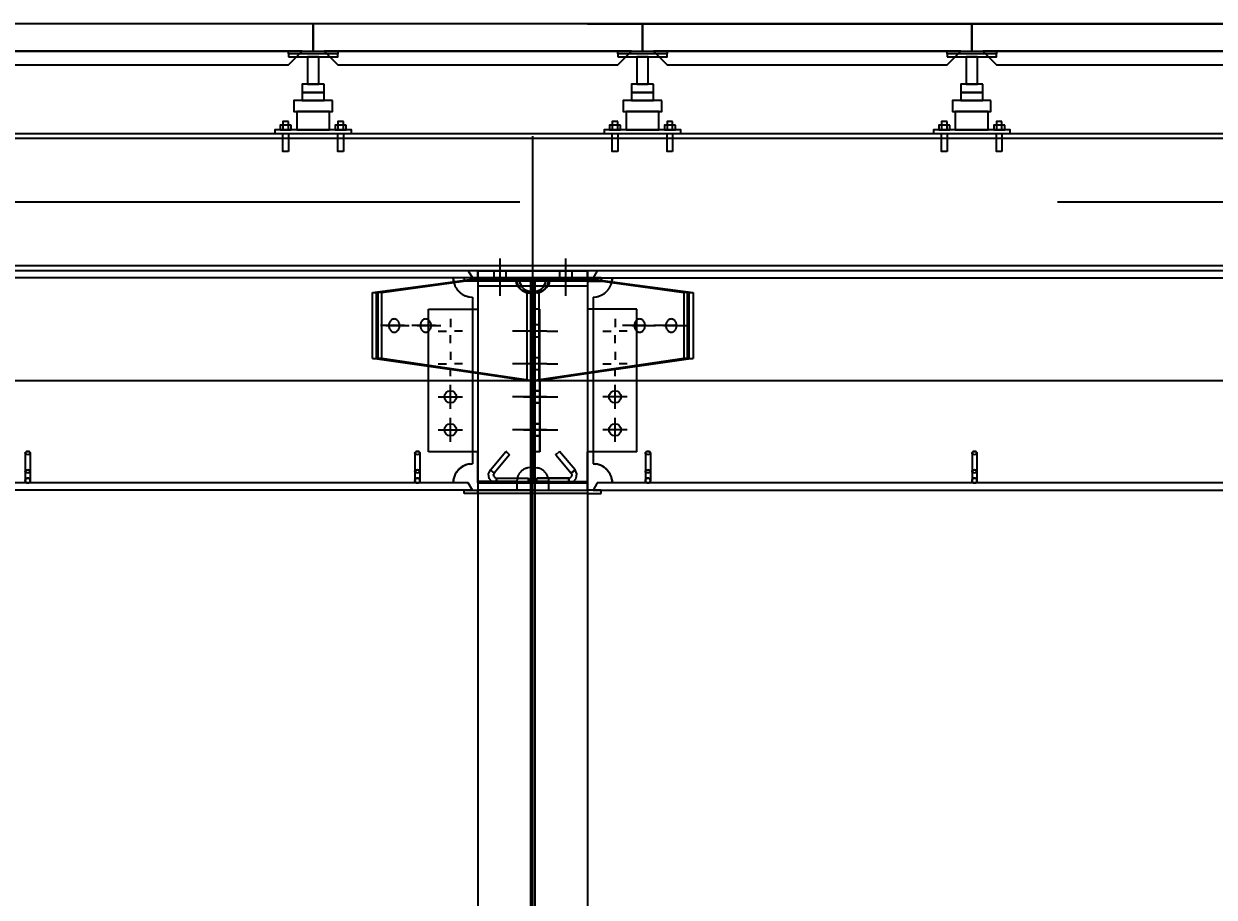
# Model space of a CAD drawing. Header units: millimetres. Extents: x -32710 to 654186, y -254124 to 420220.
# Drawn here: x 257873 to 260042, y 384358 to 385950 of the extents above; entities that cross this region are included whole.
import ezdxf

# ---------------------------------------------------------------- set-up
doc = ezdxf.new("R2010")
doc.units = ezdxf.units.MM
doc.header["$LTSCALE"] = 1000
for name, pattern in [('DXK_LINE_DOT2', [3.9198, 1.9599, -1.9599]), ('DXK_LINE_DOT3', [5.9187, 2.979, -0.9799, 0.9799, -0.9799]), ('TPH12-SEC-@E$0$CENTERK5', [6.916, 6.667, -0.083, 0.083, -0.083])]:
    doc.linetypes.add(name, pattern=pattern)
for name, color, linetype in [('DSMK', 10, 'Continuous'), ('MD-20250424-增加TRAY與FS主管位置調整', 7, 'Continuous'), ('Raised Floor', 1, 'Continuous'), ('TPH12-SEC-@E$0$H-SIN', 252, 'TPH12-SEC-@E$0$CENTERK5')]:
    doc.layers.add(name, color=color, linetype=linetype)
doc.styles.add('aa-txt', font='simplex.shx', dxfattribs={"width": 0.7, "bigfont": 'chineset.shx'})
doc.dimstyles.new('adim-1500', dxfattribs={"dimscale": 1000, "dimtxt": 0.375, "dimasz": 0.25, "dimexe": 0.1, "dimexo": 0.5, "dimgap": 0.15, "dimtad": 0, "dimdec": 4, "dimtxsty": 'aa-txt', "dimcen": 3.75, "dimclrd": 3, "dimclre": 3, "dimclrt": 256, "dimadec": 0, "dimazin": 0, "dimtfac": 1, "dimtdec": 4, "dimtmove": 0, "dimatfit": 3, "dimfxl": 0.1, "dimarcsym": 0})

# ---------------------------------------------------------------- blocks, each defined once
blk = doc.blocks.new('TPH12-SEC-@E')
at = {"layer": 'TPH12-SEC-@E$0$H-SIN'}
blk.add_line((274800, 385950), (45200, 385950), dxfattribs=at)
blk = doc.blocks.new('A$C62b8fcb1')
at = {"color": 8, "linetype": 'DXK_LINE_DOT3'}
for p, q in [((-13300, -450), (-13300, 2723)), ((-7405, 2409), (-16400, 2409)), ((-16007, 2084), (-13750, 2084)), ((-13750, 2084), (-13643, 2084)), ((-13643, 2084), (-10157, 2084))]:
    blk.add_line(p, q, dxfattribs=at)
at = {"color": 8, "linetype": 'DXK_LINE_DOT2'}
for p, q in [((-16095, 2534), (-7705, 2534)), ((-7705, 2525), (-16095, 2525)), ((-7820, 2293), (-15980, 2293)), ((-13400, 2284), (-13417.5, 2284)), ((-13400, 2271), (-13400, 2284)), ((-13400, 2284), (-13200, 2284)), ((-13200, 2284), (-13200, 2271)), ((-13182.5, 2284), (-13200, 2284)), ((-13389.1, 2271), (-13582.1, 2244)), ((-13575.1, 2244), (-13382.1, 2271)), ((-13444.6, 2266), (-13445, 2271)), ((-13425, 2266.3), (-13425, 2265)), ((-13400, 2265), (-13425, 2265)), ((-13400, 2271), (-13400, 2268)), ((-13200, 2271), (-13400, 2271)), ((-13400, 2268), (-13400, 2096.7)), ((-13200, 2268), (-13400, 2268)), ((-13200, 2265), (-13400, 2265)), ((-13320.3, 2256), (-13400, 2256)), ((-13331.4, 2271), (-13331, 2266.1)), ((-13330.9, 2266.1), (-13331.3, 2271)), ((-13331, 2266.1), (-13329.8, 2261.4)), ((-13329.8, 2261.4), (-13330.9, 2266.1)), ((-13329.8, 2261.4), (-13327.9, 2257.1)), ((-13327.9, 2257.1), (-13329.8, 2261.4)), ((-13329, 2268), (-13328.5, 2263.1)), ((-13327.9, 2257.1), (-13325.4, 2253.3)), ((-13325.4, 2253.3), (-13327.9, 2257.1)), ((-13324.3, 2271), (-13324, 2266.1)), ((-13324, 2266.1), (-13322.8, 2261.4)), ((-13322.8, 2261.4), (-13320.9, 2257.1)), ((-13320.9, 2257.1), (-13318.4, 2253.3)), ((-13304, 2271), (-13304, 2268)), ((-13304, 2268), (-13304, 0)), ((-13296, 2256), (-13304, 2256)), ((-13296, 2271), (-13296, 2268)), ((-13296, 2268), (-13296, 0)), ((-13281.6, 2253.3), (-13279.1, 2257.1)), ((-13200, 2256), (-13279.7, 2256)), ((-13279.1, 2257.1), (-13277.2, 2261.4)), ((-13277.2, 2261.4), (-13276, 2266.1)), ((-13276, 2266.1), (-13275.7, 2271)), ((-13274.6, 2253.3), (-13272.1, 2257.1)), ((-13272.1, 2257.1), (-13274.6, 2253.3)), ((-13272.1, 2257.1), (-13270.2, 2261.4)), ((-13270.2, 2261.4), (-13272.1, 2257.1)), ((-13271, 2268), (-13271.5, 2263.1)), ((-13270.2, 2261.4), (-13269, 2266.1)), ((-13269.1, 2266.1), (-13270.2, 2261.4)), ((-13268.7, 2271), (-13269.1, 2266.1)), ((-13269, 2266.1), (-13268.6, 2271)), ((-13217.9, 2271), (-13024.9, 2244)), ((-13017.9, 2244), (-13210.9, 2271)), ((-13200, 2271), (-13200, 2268)), ((-13200, 2268), (-13200, 2096.7)), ((-13200, 2265), (-13175, 2265)), ((-13175, 2265.4), (-13175, 2266.3)), ((-13175, 2266.3), (-13175, 2265)), ((-13175, 2265), (-13175, 2265.4)), ((-13155, 2271), (-13155.4, 2266)), ((-13575.1, 2244), (-13582.1, 2244)), ((-13582.1, 2244), (-13582.1, 2124)), ((-13575.1, 2124), (-13575.1, 2244)), ((-13415, 2236.4), (-13410, 2236)), ((-13410, 2236), (-13410, 2098.1)), ((-13325.4, 2253.3), (-13322.3, 2250.2)), ((-13322.3, 2250.2), (-13325.4, 2253.3)), ((-13322.3, 2250.2), (-13318.7, 2247.9)), ((-13318.8, 2247.9), (-13322.3, 2250.2)), ((-13314.9, 2246.5), (-13318.8, 2247.9)), ((-13318.7, 2247.9), (-13314.9, 2246.5)), ((-13318.4, 2253.3), (-13315.3, 2250.2)), ((-13315.3, 2250.2), (-13311.8, 2247.9)), ((-13314.9, 2246.5), (-13310.9, 2246)), ((-13311, 2246), (-13314.9, 2246.5)), ((-13311.8, 2247.9), (-13308, 2246.5)), ((-13304, 2246), (-13311, 2246)), ((-13311, 2246), (-13311, 2084)), ((-13310.9, 2246), (-13310.9, 2084)), ((-13308.9, 2243.5), (-13304, 2243)), ((-13308, 2246.5), (-13304, 2246)), ((-13296, 2243), (-13304, 2243)), ((-13304, 2236), (-13296, 2236)), ((-13296, 2246), (-13292, 2246.5)), ((-13296, 2246), (-13289.1, 2246)), ((-13291.1, 2243.5), (-13296, 2243)), ((-13292, 2246.5), (-13288.2, 2247.9)), ((-13289.1, 2246), (-13285.1, 2246.5)), ((-13289.1, 2246), (-13289.1, 2084)), ((-13289, 2246), (-13289.1, 2246)), ((-13285.1, 2246.5), (-13289, 2246)), ((-13289, 2246), (-13289, 2084)), ((-13288.2, 2247.9), (-13284.7, 2250.2)), ((-13285.1, 2246.5), (-13281.3, 2247.9)), ((-13281.2, 2247.9), (-13285.1, 2246.5)), ((-13284.7, 2250.2), (-13281.6, 2253.3)), ((-13281.3, 2247.9), (-13277.7, 2250.2)), ((-13277.7, 2250.2), (-13281.2, 2247.9)), ((-13277.7, 2250.2), (-13274.6, 2253.3)), ((-13274.6, 2253.3), (-13277.7, 2250.2)), ((-13190, 2236), (-13185, 2236.4)), ((-13190, 2236), (-13190, 2098.1)), ((-13017.9, 2244), (-13024.9, 2244)), ((-13024.9, 2244), (-13024.9, 2124)), ((-13017.9, 2124), (-13017.9, 2244)), ((-13490, 1954), (-13490, 2214)), ((-13490, 2214), (-13400, 2214)), ((-13287, 2214), (-13296, 2214)), ((-13287, 1954), (-13287, 2214)), ((-13110, 2214), (-13200, 2214)), ((-13110, 1954), (-13110, 2214)), ((-13533.9, 2184), (-13577.4, 2184)), ((-13476.9, 2184), (-13520.4, 2184)), ((-13274, 2174), (-13337, 2174)), ((-13296, 2185), (-13304, 2185)), ((-13287, 2185), (-13296, 2185)), ((-13274, 2174), (-13254, 2174)), ((-13093, 2184), (-13136.5, 2184)), ((-13036, 2184), (-13079.6, 2184)), ((-13296, 2163), (-13304, 2163)), ((-13287, 2163), (-13296, 2163)), ((-13575.1, 2124), (-13582.1, 2124)), ((-13582.1, 2124), (-13311, 2084)), ((-13304, 2084), (-13575.1, 2124)), ((-13274, 2114), (-13337, 2114)), ((-13296, 2125), (-13304, 2125)), ((-13287, 2125), (-13296, 2125)), ((-13024.9, 2124), (-13296, 2084)), ((-13289, 2084), (-13017.9, 2124)), ((-13274, 2114), (-13254, 2114)), ((-13017.9, 2124), (-13024.9, 2124)), ((-13296, 2103), (-13304, 2103)), ((-13287, 2103), (-13296, 2103)), ((-13296, 2065), (-13304, 2065)), ((-13287, 2065), (-13296, 2065)), ((-13274, 2054), (-13337, 2054)), ((-13296, 2043), (-13304, 2043)), ((-13287, 2043), (-13296, 2043)), ((-13296, 2005), (-13304, 2005)), ((-13287, 2005), (-13296, 2005)), ((-13274, 1994), (-13337, 1994)), ((-13296, 1983), (-13304, 1983)), ((-13287, 1983), (-13296, 1983)), ((-14224.2, 1952.6), (-14224.5, 1951.5)), ((-14223.2, 1953.5), (-14224.2, 1952.6)), ((-14221.7, 1954.2), (-14223.2, 1953.5)), ((-14220, 1954.4), (-14221.7, 1954.2)), ((-14218.3, 1954.2), (-14220, 1954.4)), ((-14216.8, 1953.5), (-14218.3, 1954.2)), ((-14215.8, 1952.6), (-14216.8, 1953.5)), ((-14215.5, 1951.5), (-14215.8, 1952.6)), ((-13514.2, 1952.6), (-13514.5, 1951.5)), ((-13513.2, 1953.5), (-13514.2, 1952.6)), ((-13511.7, 1954.2), (-13513.2, 1953.5)), ((-13510, 1954.4), (-13511.7, 1954.2)), ((-13508.3, 1954.2), (-13510, 1954.4)), ((-13506.8, 1953.5), (-13508.3, 1954.2)), ((-13505.8, 1952.6), (-13506.8, 1953.5)), ((-13505.5, 1951.5), (-13505.8, 1952.6)), ((-13410, 1954), (-13490, 1954)), ((-13400, 1900), (-13400, 1954)), ((-13377.2, 1920.8), (-13349, 1954.4)), ((-13348.8, 1954.2), (-13349, 1954.4)), ((-13342.1, 1948.6), (-13349, 1954.4)), ((-13348, 1953.5), (-13348.8, 1954.2)), ((-13287, 1954), (-13296, 1954)), ((-13251, 1954.4), (-13257.9, 1948.6)), ((-13252, 1953.5), (-13251.2, 1954.2)), ((-13222.8, 1920.8), (-13251, 1954.4)), ((-13200, 1900), (-13200, 1954)), ((-13110, 1954), (-13190, 1954)), ((-13094.2, 1952.6), (-13094.5, 1951.5)), ((-13093.2, 1953.5), (-13094.2, 1952.6)), ((-13091.7, 1954.2), (-13093.2, 1953.5)), ((-13090, 1954.4), (-13091.7, 1954.2)), ((-13088.3, 1954.2), (-13090, 1954.4)), ((-13086.8, 1953.5), (-13088.3, 1954.2)), ((-13085.8, 1952.6), (-13086.8, 1953.5)), ((-13085.5, 1951.5), (-13085.8, 1952.6)), ((-12499.2, 1952.6), (-12499.5, 1951.5)), ((-12498.2, 1953.5), (-12499.2, 1952.6)), ((-12496.7, 1954.2), (-12498.2, 1953.5)), ((-12495, 1954.4), (-12496.7, 1954.2)), ((-12493.3, 1954.2), (-12495, 1954.4)), ((-12491.8, 1953.5), (-12493.3, 1954.2)), ((-12490.8, 1952.6), (-12491.8, 1953.5)), ((-12490.5, 1951.5), (-12490.8, 1952.6)), ((-14224.5, 1951.5), (-14224.5, 1901.5)), ((-14224.2, 1950.4), (-14224.5, 1951.5)), ((-14223.2, 1949.5), (-14224.2, 1950.4)), ((-14221.7, 1948.8), (-14223.2, 1949.5)), ((-14220, 1948.6), (-14221.7, 1948.8)), ((-14218.3, 1948.8), (-14220, 1948.6)), ((-14216.8, 1949.5), (-14218.3, 1948.8)), ((-14215.8, 1950.4), (-14216.8, 1949.5)), ((-14215.5, 1951.5), (-14215.8, 1950.4)), ((-14215.5, 1951.5), (-14215.5, 1901.5)), ((-13514.2, 1950.4), (-13514.5, 1951.5)), ((-13514.5, 1951.5), (-13514.5, 1901.5)), ((-13513.2, 1949.5), (-13514.2, 1950.4)), ((-13511.7, 1948.8), (-13513.2, 1949.5)), ((-13510, 1948.6), (-13511.7, 1948.8)), ((-13508.3, 1948.8), (-13510, 1948.6)), ((-13506.8, 1949.5), (-13508.3, 1948.8)), ((-13505.8, 1950.4), (-13506.8, 1949.5)), ((-13505.5, 1951.5), (-13505.8, 1950.4)), ((-13505.5, 1951.5), (-13505.5, 1901.5)), ((-13415, 1931.6), (-13410, 1932)), ((-13342.1, 1948.6), (-13370.3, 1915)), ((-13296, 1932), (-13304, 1932)), ((-13257.9, 1948.6), (-13229.7, 1915)), ((-13256.8, 1949.5), (-13257.6, 1948.8)), ((-13190, 1932), (-13185, 1931.6)), ((-13094.2, 1950.4), (-13094.5, 1951.5)), ((-13094.5, 1951.5), (-13094.5, 1901.5)), ((-13093.2, 1949.5), (-13094.2, 1950.4)), ((-13091.7, 1948.8), (-13093.2, 1949.5)), ((-13090, 1948.6), (-13091.7, 1948.8)), ((-13088.3, 1948.8), (-13090, 1948.6)), ((-13086.8, 1949.5), (-13088.3, 1948.8)), ((-13085.8, 1950.4), (-13086.8, 1949.5)), ((-13085.5, 1951.5), (-13085.8, 1950.4)), ((-13085.5, 1951.5), (-13085.5, 1901.5)), ((-12499.5, 1951.5), (-12499.5, 1901.5)), ((-12499.2, 1950.4), (-12499.5, 1951.5)), ((-12498.2, 1949.5), (-12499.2, 1950.4)), ((-12496.7, 1948.8), (-12498.2, 1949.5)), ((-12495, 1948.6), (-12496.7, 1948.8)), ((-12493.3, 1948.8), (-12495, 1948.6)), ((-12491.8, 1949.5), (-12493.3, 1948.8)), ((-12490.8, 1950.4), (-12491.8, 1949.5)), ((-12490.5, 1951.5), (-12490.8, 1950.4)), ((-12490.5, 1951.5), (-12490.5, 1901.5)), ((-14224.2, 1919), (-14224.5, 1917.9)), ((-14224.2, 1916.8), (-14224.5, 1917.9)), ((-14223.2, 1920), (-14224.2, 1919)), ((-14223.2, 1915.9), (-14224.2, 1916.8)), ((-14221.7, 1920.6), (-14223.2, 1920)), ((-14221.7, 1915.3), (-14223.2, 1915.9)), ((-14220, 1920.8), (-14221.7, 1920.6)), ((-14220, 1915), (-14221.7, 1915.3)), ((-14218.3, 1920.6), (-14220, 1920.8)), ((-14218.3, 1915.3), (-14220, 1915)), ((-14216.8, 1920), (-14218.3, 1920.6)), ((-14216.8, 1915.9), (-14218.3, 1915.3)), ((-14215.8, 1919), (-14216.8, 1920)), ((-14215.8, 1916.8), (-14216.8, 1915.9)), ((-14215.5, 1917.9), (-14215.8, 1919)), ((-14215.5, 1917.9), (-14215.8, 1916.8)), ((-13514.2, 1919), (-13514.5, 1917.9)), ((-13514.2, 1916.8), (-13514.5, 1917.9)), ((-13513.2, 1920), (-13514.2, 1919)), ((-13513.2, 1915.9), (-13514.2, 1916.8)), ((-13511.7, 1920.6), (-13513.2, 1920)), ((-13511.7, 1915.3), (-13513.2, 1915.9)), ((-13510, 1920.8), (-13511.7, 1920.6)), ((-13510, 1915), (-13511.7, 1915.3)), ((-13508.3, 1920.6), (-13510, 1920.8)), ((-13508.3, 1915.3), (-13510, 1915)), ((-13506.8, 1920), (-13508.3, 1920.6)), ((-13506.8, 1915.9), (-13508.3, 1915.3)), ((-13505.8, 1919), (-13506.8, 1920)), ((-13505.8, 1916.8), (-13506.8, 1915.9)), ((-13505.5, 1917.9), (-13505.8, 1919)), ((-13505.5, 1917.9), (-13505.8, 1916.8)), ((-13380.5, 1913.4), (-13377.2, 1920.8)), ((-13379.2, 1905.4), (-13380.5, 1913.4)), ((-13377, 1920.6), (-13377.2, 1920.8)), ((-13370.3, 1915), (-13377.2, 1920.8)), ((-13376.2, 1920), (-13377, 1920.6)), ((-13370.3, 1915), (-13371.6, 1912.2)), ((-13371.1, 1909.2), (-13371.6, 1912.2)), ((-13369.1, 1906.9), (-13371.1, 1909.2)), ((-13304, 1925), (-13308.9, 1924.5)), ((-13296, 1925), (-13291.1, 1924.5)), ((-13230.9, 1906.9), (-13228.9, 1909.2)), ((-13222.8, 1920.8), (-13229.7, 1915)), ((-13229.7, 1915), (-13228.4, 1912.2)), ((-13228.7, 1915.9), (-13229.4, 1915.3)), ((-13228.9, 1909.2), (-13228.4, 1912.2)), ((-13223.8, 1920), (-13223, 1920.6)), ((-13219.5, 1913.4), (-13222.8, 1920.8)), ((-13220.8, 1905.4), (-13219.5, 1913.4)), ((-13094.2, 1919), (-13094.5, 1917.9)), ((-13094.2, 1916.8), (-13094.5, 1917.9)), ((-13093.2, 1920), (-13094.2, 1919)), ((-13093.2, 1915.9), (-13094.2, 1916.8)), ((-13091.7, 1920.6), (-13093.2, 1920)), ((-13091.7, 1915.3), (-13093.2, 1915.9)), ((-13090, 1920.8), (-13091.7, 1920.6)), ((-13090, 1915), (-13091.7, 1915.3)), ((-13088.3, 1920.6), (-13090, 1920.8)), ((-13088.3, 1915.3), (-13090, 1915)), ((-13086.8, 1920), (-13088.3, 1920.6)), ((-13086.8, 1915.9), (-13088.3, 1915.3)), ((-13085.8, 1919), (-13086.8, 1920)), ((-13085.8, 1916.8), (-13086.8, 1915.9)), ((-13085.5, 1917.9), (-13085.8, 1919)), ((-13085.5, 1917.9), (-13085.8, 1916.8)), ((-12499.2, 1919), (-12499.5, 1917.9)), ((-12499.2, 1916.8), (-12499.5, 1917.9)), ((-12498.2, 1920), (-12499.2, 1919)), ((-12498.2, 1915.9), (-12499.2, 1916.8)), ((-12496.7, 1920.6), (-12498.2, 1920)), ((-12496.7, 1915.3), (-12498.2, 1915.9)), ((-12495, 1920.8), (-12496.7, 1920.6)), ((-12495, 1915), (-12496.7, 1915.3)), ((-12493.3, 1920.6), (-12495, 1920.8)), ((-12493.3, 1915.3), (-12495, 1915)), ((-12491.8, 1920), (-12493.3, 1920.6)), ((-12491.8, 1915.9), (-12493.3, 1915.3)), ((-12490.8, 1919), (-12491.8, 1920)), ((-12490.8, 1916.8), (-12491.8, 1915.9)), ((-12490.5, 1917.9), (-12490.8, 1919)), ((-12490.5, 1917.9), (-12490.8, 1916.8)), ((-14224.5, 1901.5), (-14224.2, 1903.2)), ((-14224.5, 1901.5), (-14224.2, 1899.8)), ((-14224.2, 1903.2), (-14223.2, 1904.7)), ((-14224.2, 1899.8), (-14223.2, 1898.3)), ((-14223.2, 1904.7), (-14221.7, 1905.7)), ((-14223.2, 1898.3), (-14221.7, 1897.3)), ((-14221.7, 1905.7), (-14220, 1906)), ((-14221.7, 1897.3), (-14220, 1897)), ((-14220, 1906), (-14218.3, 1905.7)), ((-14220, 1897), (-14218.3, 1897.3)), ((-14218.3, 1905.7), (-14216.8, 1904.7)), ((-14218.3, 1897.3), (-14216.8, 1898.3)), ((-14216.8, 1904.7), (-14215.8, 1903.2)), ((-14216.8, 1898.3), (-14215.8, 1899.8)), ((-14215.8, 1903.2), (-14215.5, 1901.5)), ((-14215.8, 1899.8), (-14215.5, 1901.5)), ((-13514.5, 1901.5), (-13514.2, 1903.2)), ((-13514.5, 1901.5), (-13514.2, 1899.8)), ((-13514.2, 1903.2), (-13513.2, 1904.7)), ((-13514.2, 1899.8), (-13513.2, 1898.3)), ((-13513.2, 1904.7), (-13511.7, 1905.7)), ((-13513.2, 1898.3), (-13511.7, 1897.3)), ((-13511.7, 1905.7), (-13510, 1906)), ((-13511.7, 1897.3), (-13510, 1897)), ((-13510, 1906), (-13508.3, 1905.7)), ((-13510, 1897), (-13508.3, 1897.3)), ((-13508.3, 1905.7), (-13506.8, 1904.7)), ((-13508.3, 1897.3), (-13506.8, 1898.3)), ((-13506.8, 1904.7), (-13505.8, 1903.2)), ((-13506.8, 1898.3), (-13505.8, 1899.8)), ((-13505.8, 1903.2), (-13505.5, 1901.5)), ((-13505.8, 1899.8), (-13505.5, 1901.5)), ((-13445, 1897), (-13444.6, 1902)), ((-13329, 1900), (-13400, 1900)), ((-13400, 1897), (-13400, 1900)), ((-13400, 1897), (-13200, 1897)), ((-13400, 1897), (-13400, 1878)), ((-13373.9, 1899.3), (-13379.2, 1905.4)), ((-13373.9, 1899.3), (-13366.1, 1897)), ((-13369.1, 1906.9), (-13366.1, 1906)), ((-13366.1, 1897), (-13366.1, 1906)), ((-13366.1, 1906), (-13307.7, 1906)), ((-13366.1, 1897.3), (-13366.1, 1898.3)), ((-13366.1, 1897), (-13366.1, 1897.3)), ((-13328.5, 1904.9), (-13329, 1900)), ((-13329, 1900), (-13329, 1884)), ((-13329, 1900), (-13304, 1900)), ((-13307.7, 1897), (-13307.7, 1906)), ((-13307.7, 1897.3), (-13307.7, 1898.3)), ((-13307.7, 1897), (-13307.7, 1897.3)), ((-13271, 1900), (-13296, 1900)), ((-13233.9, 1906), (-13292.3, 1906)), ((-13292.3, 1897), (-13292.3, 1906)), ((-13292.3, 1898.3), (-13292.3, 1897.3)), ((-13292.3, 1897.3), (-13292.3, 1897)), ((-13271.5, 1904.9), (-13271, 1900)), ((-13271, 1900), (-13271, 1884)), ((-13271, 1900), (-13200, 1900)), ((-13233.9, 1906), (-13230.9, 1906.9)), ((-13233.9, 1897), (-13233.9, 1906)), ((-13226.1, 1899.3), (-13233.9, 1897)), ((-13233.9, 1898.3), (-13233.9, 1897.3)), ((-13233.9, 1897.3), (-13233.9, 1897)), ((-13226.1, 1899.3), (-13220.8, 1905.4)), ((-13200, 1897), (-13200, 1900)), ((-13200, 1897), (-13200, 1878)), ((-13155.4, 1902), (-13155, 1897)), ((-13094.5, 1901.5), (-13094.2, 1903.2)), ((-13094.5, 1901.5), (-13094.2, 1899.8)), ((-13094.2, 1903.2), (-13093.2, 1904.7)), ((-13094.2, 1899.8), (-13093.2, 1898.3)), ((-13093.2, 1904.7), (-13091.7, 1905.7)), ((-13093.2, 1898.3), (-13091.7, 1897.3)), ((-13091.7, 1905.7), (-13090, 1906)), ((-13091.7, 1897.3), (-13090, 1897)), ((-13090, 1906), (-13088.3, 1905.7)), ((-13090, 1897), (-13088.3, 1897.3)), ((-13088.3, 1905.7), (-13086.8, 1904.7)), ((-13088.3, 1897.3), (-13086.8, 1898.3)), ((-13086.8, 1904.7), (-13085.8, 1903.2)), ((-13086.8, 1898.3), (-13085.8, 1899.8)), ((-13085.8, 1903.2), (-13085.5, 1901.5)), ((-13085.8, 1899.8), (-13085.5, 1901.5)), ((-12499.5, 1901.5), (-12499.2, 1903.2)), ((-12499.5, 1901.5), (-12499.2, 1899.8)), ((-12499.2, 1903.2), (-12498.2, 1904.7)), ((-12499.2, 1899.8), (-12498.2, 1898.3)), ((-12498.2, 1904.7), (-12496.7, 1905.7)), ((-12498.2, 1898.3), (-12496.7, 1897.3)), ((-12496.7, 1905.7), (-12495, 1906)), ((-12496.7, 1897.3), (-12495, 1897)), ((-12495, 1906), (-12493.3, 1905.7)), ((-12495, 1897), (-12493.3, 1897.3)), ((-12493.3, 1905.7), (-12491.8, 1904.7)), ((-12493.3, 1897.3), (-12491.8, 1898.3)), ((-12491.8, 1904.7), (-12490.8, 1903.2)), ((-12491.8, 1898.3), (-12490.8, 1899.8)), ((-12490.8, 1903.2), (-12490.5, 1901.5)), ((-12490.8, 1899.8), (-12490.5, 1901.5)), ((-13296, 1884), (-13400, 1884)), ((-13200, 1878), (-13400, 1878)), ((-13296, 1884), (-13200, 1884))]:
    blk.add_line(p, q, dxfattribs=at)
at = {"color": 8, "linetype": 'Continuous'}
for p, q in [((-16095, 2534), (-7705, 2534)), ((-7705, 2525), (-16095, 2525)), ((-13360, 2306), (-13360, 2238)), ((-13360, 2306), (-13360, 2238)), ((-13360, 2306), (-13360, 2238)), ((-13240, 2306), (-13240, 2238)), ((-13240, 2306), (-13240, 2238)), ((-13240, 2306), (-13240, 2238)), ((-7820, 2293), (-15980, 2293)), ((-13400, 2284), (-15980, 2284)), ((-13417.5, 2284), (-15732.5, 2284)), ((-13417.5, 2284), (-13410, 2271)), ((-13200, 2284), (-13400, 2284)), ((-13400, 2284), (-13400, 2271)), ((-13371, 2284), (-13371, 2271)), ((-13371, 2284), (-13371, 2268)), ((-13371, 2284), (-13371, 2271)), ((-13349, 2284), (-13349, 2271)), ((-13349, 2284), (-13349, 2268)), ((-13349, 2284), (-13349, 2271)), ((-13251, 2284), (-13251, 2271)), ((-13251, 2284), (-13251, 2268)), ((-13251, 2284), (-13251, 2271)), ((-13229, 2284), (-13229, 2271)), ((-13229, 2284), (-13229, 2268)), ((-13229, 2284), (-13229, 2271)), ((-13200, 2271), (-13200, 2284)), ((-10600, 2284), (-13200, 2284)), ((-13182.5, 2284), (-13190, 2271)), ((-10617.5, 2284), (-13182.5, 2284)), ((-13410, 2271), (-15740, 2271)), ((-13592.1, 2244), (-13389.6, 2271)), ((-13585.2, 2244), (-13382.8, 2271)), ((-13445, 2271), (-13444.6, 2266)), ((-13425, 2271), (-13425, 2266.3)), ((-13400, 2271), (-13425, 2271)), ((-13400, 2271), (-13400, 2269.6)), ((-13400, 2271), (-13304, 2271)), ((-13324.1, 2266.1), (-13324.5, 2271)), ((-13323, 2261.4), (-13324.1, 2266.1)), ((-13304, 2265), (-13323.8, 2265)), ((-13321.1, 2257.1), (-13323, 2261.4)), ((-13318.5, 2253.3), (-13321.1, 2257.1)), ((-13304, 2256), (-13320.3, 2256)), ((-13304, 2271), (-13304, 1897)), ((-13296, 1897), (-13296, 2271)), ((-13296, 2271), (-13200, 2271)), ((-13276.2, 2265), (-13296, 2265)), ((-13279.7, 2256), (-13296, 2256)), ((-13278.9, 2257.1), (-13281.5, 2253.3)), ((-13277, 2261.4), (-13278.9, 2257.1)), ((-13275.9, 2266.1), (-13277, 2261.4)), ((-13275.5, 2271), (-13275.9, 2266.1)), ((-13014.8, 2244), (-13217.2, 2271)), ((-13210.4, 2271), (-13007.9, 2244)), ((-13200, 2271), (-13200, 2269.6)), ((-13175, 2271), (-13200, 2271)), ((-13190, 2271), (-10610, 2271)), ((-13175, 2271), (-13175, 2266.3)), ((-13155.4, 2266), (-13155, 2271)), ((-13592.1, 2124), (-13592.1, 2244)), ((-13592.1, 2244), (-13585.2, 2244)), ((-13585.2, 2244), (-13585.2, 2124)), ((-13315.4, 2250.2), (-13318.5, 2253.3)), ((-13311.9, 2247.9), (-13315.4, 2250.2)), ((-13308, 2246.5), (-13311.9, 2247.9)), ((-13304, 2246), (-13308, 2246.5)), ((-13292, 2246.5), (-13296, 2246)), ((-13288.1, 2247.9), (-13292, 2246.5)), ((-13284.6, 2250.2), (-13288.1, 2247.9)), ((-13281.5, 2253.3), (-13284.6, 2250.2)), ((-13014.8, 2124), (-13014.8, 2244)), ((-13014.8, 2244), (-13007.9, 2244)), ((-13007.9, 2244), (-13007.9, 2124)), ((-13560.6, 2190.7), (-13561.1, 2189.7)), ((-13560, 2191.6), (-13560.6, 2190.7)), ((-13559.4, 2192.5), (-13560, 2191.6)), ((-13558.7, 2193.3), (-13559.4, 2192.5)), ((-13557.9, 2194), (-13558.7, 2193.3)), ((-13557.1, 2194.6), (-13557.9, 2194)), ((-13556.2, 2195.1), (-13557.1, 2194.6)), ((-13555.3, 2195.5), (-13556.2, 2195.1)), ((-13554.3, 2195.8), (-13555.3, 2195.5)), ((-13553.4, 2195.9), (-13554.3, 2195.8)), ((-13552.4, 2196), (-13553.4, 2195.9)), ((-13551.5, 2195.9), (-13552.4, 2196)), ((-13550.5, 2195.8), (-13551.5, 2195.9)), ((-13549.6, 2195.5), (-13550.5, 2195.8)), ((-13548.6, 2195.1), (-13549.6, 2195.5)), ((-13547.8, 2194.6), (-13548.6, 2195.1)), ((-13546.9, 2194), (-13547.8, 2194.6)), ((-13546.2, 2193.3), (-13546.9, 2194)), ((-13545.5, 2192.5), (-13546.2, 2193.3)), ((-13544.8, 2191.6), (-13545.5, 2192.5)), ((-13544.2, 2190.7), (-13544.8, 2191.6)), ((-13543.7, 2189.7), (-13544.2, 2190.7)), ((-13503.2, 2190.7), (-13503.7, 2189.7)), ((-13502.6, 2191.6), (-13503.2, 2190.7)), ((-13501.9, 2192.5), (-13502.6, 2191.6)), ((-13501.2, 2193.3), (-13501.9, 2192.5)), ((-13500.4, 2194), (-13501.2, 2193.3)), ((-13499.6, 2194.6), (-13500.4, 2194)), ((-13498.7, 2195.1), (-13499.6, 2194.6)), ((-13497.8, 2195.5), (-13498.7, 2195.1)), ((-13496.9, 2195.8), (-13497.8, 2195.5)), ((-13495.9, 2195.9), (-13496.9, 2195.8)), ((-13495, 2196), (-13495.9, 2195.9)), ((-13494, 2195.9), (-13495, 2196)), ((-13493.1, 2195.8), (-13494, 2195.9)), ((-13492.1, 2195.5), (-13493.1, 2195.8)), ((-13491.2, 2195.1), (-13492.1, 2195.5)), ((-13490.3, 2194.6), (-13491.2, 2195.1)), ((-13489.5, 2194), (-13490.3, 2194.6)), ((-13488.7, 2193.3), (-13489.5, 2194)), ((-13488, 2192.5), (-13488.7, 2193.3)), ((-13487.4, 2191.6), (-13488, 2192.5)), ((-13486.8, 2190.7), (-13487.4, 2191.6)), ((-13486.3, 2189.7), (-13486.8, 2190.7)), ((-13450, 2196), (-13450, 2181.3)), ((-13150, 2196), (-13150, 2181.3)), ((-13113.2, 2190.7), (-13113.7, 2189.7)), ((-13112.6, 2191.6), (-13113.2, 2190.7)), ((-13112, 2192.5), (-13112.6, 2191.6)), ((-13111.3, 2193.3), (-13112, 2192.5)), ((-13110.5, 2194), (-13111.3, 2193.3)), ((-13109.7, 2194.6), (-13110.5, 2194)), ((-13108.8, 2195.1), (-13109.7, 2194.6)), ((-13107.9, 2195.5), (-13108.8, 2195.1)), ((-13106.9, 2195.8), (-13107.9, 2195.5)), ((-13106, 2195.9), (-13106.9, 2195.8)), ((-13105, 2196), (-13106, 2195.9)), ((-13104.1, 2195.9), (-13105, 2196)), ((-13103.1, 2195.8), (-13104.1, 2195.9)), ((-13102.2, 2195.5), (-13103.1, 2195.8)), ((-13101.3, 2195.1), (-13102.2, 2195.5)), ((-13100.4, 2194.6), (-13101.3, 2195.1)), ((-13099.6, 2194), (-13100.4, 2194.6)), ((-13098.8, 2193.3), (-13099.6, 2194)), ((-13098.1, 2192.5), (-13098.8, 2193.3)), ((-13097.4, 2191.6), (-13098.1, 2192.5)), ((-13096.8, 2190.7), (-13097.4, 2191.6)), ((-13096.3, 2189.7), (-13096.8, 2190.7)), ((-13055.8, 2190.7), (-13056.3, 2189.7)), ((-13055.2, 2191.6), (-13055.8, 2190.7)), ((-13054.5, 2192.5), (-13055.2, 2191.6)), ((-13053.8, 2193.3), (-13054.5, 2192.5)), ((-13053.1, 2194), (-13053.8, 2193.3)), ((-13052.2, 2194.6), (-13053.1, 2194)), ((-13051.4, 2195.1), (-13052.2, 2194.6)), ((-13050.4, 2195.5), (-13051.4, 2195.1)), ((-13049.5, 2195.8), (-13050.4, 2195.5)), ((-13048.5, 2195.9), (-13049.5, 2195.8)), ((-13047.6, 2196), (-13048.5, 2195.9)), ((-13046.6, 2195.9), (-13047.6, 2196)), ((-13045.7, 2195.8), (-13046.6, 2195.9)), ((-13044.7, 2195.5), (-13045.7, 2195.8)), ((-13043.8, 2195.1), (-13044.7, 2195.5)), ((-13042.9, 2194.6), (-13043.8, 2195.1)), ((-13042.1, 2194), (-13042.9, 2194.6)), ((-13041.3, 2193.3), (-13042.1, 2194)), ((-13040.6, 2192.5), (-13041.3, 2193.3)), ((-13040, 2191.6), (-13040.6, 2192.5)), ((-13039.4, 2190.7), (-13040, 2191.6)), ((-13038.9, 2189.7), (-13039.4, 2190.7)), ((-13567.8, 2184), (-13525, 2184)), ((-13562.2, 2185.2), (-13562.3, 2184)), ((-13562.3, 2184), (-13562.2, 2182.8)), ((-13562.1, 2186.3), (-13562.2, 2185.2)), ((-13562.2, 2182.8), (-13562.1, 2181.7)), ((-13561.8, 2187.5), (-13562.1, 2186.3)), ((-13562.1, 2181.7), (-13561.8, 2180.5)), ((-13561.5, 2188.6), (-13561.8, 2187.5)), ((-13561.8, 2180.5), (-13561.5, 2179.4)), ((-13561.1, 2189.7), (-13561.5, 2188.6)), ((-13561.5, 2179.4), (-13561.1, 2178.3)), ((-13561.1, 2178.3), (-13560.6, 2177.3)), ((-13560.6, 2177.3), (-13560, 2176.4)), ((-13560, 2176.4), (-13559.4, 2175.5)), ((-13559.4, 2175.5), (-13558.7, 2174.7)), ((-13558.7, 2174.7), (-13557.9, 2174)), ((-13557.9, 2174), (-13557.1, 2173.4)), ((-13557.1, 2173.4), (-13556.2, 2172.9)), ((-13556.2, 2172.9), (-13555.3, 2172.5)), ((-13555.3, 2172.5), (-13554.3, 2172.2)), ((-13554.3, 2172.2), (-13553.4, 2172.1)), ((-13553.4, 2172.1), (-13552.4, 2172)), ((-13552.4, 2172), (-13551.5, 2172.1)), ((-13551.5, 2172.1), (-13550.5, 2172.2)), ((-13550.5, 2172.2), (-13549.6, 2172.5)), ((-13549.6, 2172.5), (-13548.6, 2172.9)), ((-13548.6, 2172.9), (-13547.8, 2173.4)), ((-13547.8, 2173.4), (-13546.9, 2174)), ((-13546.9, 2174), (-13546.2, 2174.7)), ((-13546.2, 2174.7), (-13545.5, 2175.5)), ((-13545.5, 2175.5), (-13544.8, 2176.4)), ((-13544.8, 2176.4), (-13544.2, 2177.3)), ((-13544.2, 2177.3), (-13543.7, 2178.3)), ((-13543.3, 2188.6), (-13543.7, 2189.7)), ((-13543.7, 2178.3), (-13543.3, 2179.4)), ((-13543, 2187.5), (-13543.3, 2188.6)), ((-13543.3, 2179.4), (-13543, 2180.5)), ((-13542.8, 2186.3), (-13543, 2187.5)), ((-13543, 2180.5), (-13542.8, 2181.7)), ((-13542.6, 2185.2), (-13542.8, 2186.3)), ((-13542.8, 2181.7), (-13542.6, 2182.8)), ((-13542.6, 2184), (-13542.6, 2185.2)), ((-13542.6, 2182.8), (-13542.6, 2184)), ((-13510.3, 2184), (-13467.5, 2184)), ((-13504.6, 2186.3), (-13504.8, 2185.2)), ((-13504.8, 2185.2), (-13504.8, 2184)), ((-13504.8, 2184), (-13504.8, 2182.8)), ((-13504.8, 2182.8), (-13504.6, 2181.7)), ((-13504.4, 2187.5), (-13504.6, 2186.3)), ((-13504.6, 2181.7), (-13504.4, 2180.5)), ((-13504.1, 2188.6), (-13504.4, 2187.5)), ((-13504.4, 2180.5), (-13504.1, 2179.4)), ((-13503.7, 2189.7), (-13504.1, 2188.6)), ((-13504.1, 2179.4), (-13503.7, 2178.3)), ((-13503.7, 2178.3), (-13503.2, 2177.3)), ((-13503.2, 2177.3), (-13502.6, 2176.4)), ((-13502.6, 2176.4), (-13501.9, 2175.5)), ((-13501.9, 2175.5), (-13501.2, 2174.7)), ((-13501.2, 2174.7), (-13500.4, 2174)), ((-13500.4, 2174), (-13499.6, 2173.4)), ((-13499.6, 2173.4), (-13498.7, 2172.9)), ((-13498.7, 2172.9), (-13497.8, 2172.5)), ((-13497.8, 2172.5), (-13496.9, 2172.2)), ((-13496.9, 2172.2), (-13495.9, 2172.1)), ((-13495.9, 2172.1), (-13495, 2172)), ((-13495, 2172), (-13494, 2172.1)), ((-13494, 2172.1), (-13493.1, 2172.2)), ((-13493.1, 2172.2), (-13492.1, 2172.5)), ((-13492.1, 2172.5), (-13491.2, 2172.9)), ((-13491.2, 2172.9), (-13490.3, 2173.4)), ((-13490.3, 2173.4), (-13489.5, 2174)), ((-13489.5, 2174), (-13488.7, 2174.7)), ((-13488.7, 2174.7), (-13488, 2175.5)), ((-13488, 2175.5), (-13487.4, 2176.4)), ((-13487.4, 2176.4), (-13486.8, 2177.3)), ((-13486.8, 2177.3), (-13486.3, 2178.3)), ((-13485.9, 2188.6), (-13486.3, 2189.7)), ((-13486.3, 2178.3), (-13485.9, 2179.4)), ((-13485.6, 2187.5), (-13485.9, 2188.6)), ((-13485.9, 2179.4), (-13485.6, 2180.5)), ((-13485.3, 2186.3), (-13485.6, 2187.5)), ((-13485.6, 2180.5), (-13485.3, 2181.7)), ((-13485.2, 2185.2), (-13485.3, 2186.3)), ((-13485.3, 2181.7), (-13485.2, 2182.8)), ((-13485.1, 2184), (-13485.2, 2185.2)), ((-13485.2, 2182.8), (-13485.1, 2184)), ((-13472, 2174), (-13457.3, 2174)), ((-13428, 2174), (-13442.7, 2174)), ((-13172, 2174), (-13157.3, 2174)), ((-13128, 2174), (-13142.7, 2174)), ((-13119.3, 2184), (-13076.5, 2184)), ((-13114.8, 2185.2), (-13114.9, 2184)), ((-13114.9, 2184), (-13114.8, 2182.8)), ((-13114.7, 2186.3), (-13114.8, 2185.2)), ((-13114.8, 2182.8), (-13114.7, 2181.7)), ((-13114.4, 2187.5), (-13114.7, 2186.3)), ((-13114.7, 2181.7), (-13114.4, 2180.5)), ((-13114.1, 2188.6), (-13114.4, 2187.5)), ((-13114.4, 2180.5), (-13114.1, 2179.4)), ((-13113.7, 2189.7), (-13114.1, 2188.6)), ((-13114.1, 2179.4), (-13113.7, 2178.3)), ((-13113.7, 2178.3), (-13113.2, 2177.3)), ((-13113.2, 2177.3), (-13112.6, 2176.4)), ((-13112.6, 2176.4), (-13112, 2175.5)), ((-13112, 2175.5), (-13111.3, 2174.7)), ((-13111.3, 2174.7), (-13110.5, 2174)), ((-13110.5, 2174), (-13109.7, 2173.4)), ((-13109.7, 2173.4), (-13108.8, 2172.9)), ((-13108.8, 2172.9), (-13107.9, 2172.5)), ((-13107.9, 2172.5), (-13106.9, 2172.2)), ((-13106.9, 2172.2), (-13106, 2172.1)), ((-13106, 2172.1), (-13105, 2172)), ((-13105, 2172), (-13104.1, 2172.1)), ((-13104.1, 2172.1), (-13103.1, 2172.2)), ((-13103.1, 2172.2), (-13102.2, 2172.5)), ((-13102.2, 2172.5), (-13101.3, 2172.9)), ((-13101.3, 2172.9), (-13100.4, 2173.4)), ((-13100.4, 2173.4), (-13099.6, 2174)), ((-13099.6, 2174), (-13098.8, 2174.7)), ((-13098.8, 2174.7), (-13098.1, 2175.5)), ((-13098.1, 2175.5), (-13097.4, 2176.4)), ((-13097.4, 2176.4), (-13096.8, 2177.3)), ((-13096.8, 2177.3), (-13096.3, 2178.3)), ((-13095.9, 2188.6), (-13096.3, 2189.7)), ((-13096.3, 2178.3), (-13095.9, 2179.4)), ((-13095.6, 2187.5), (-13095.9, 2188.6)), ((-13095.9, 2179.4), (-13095.6, 2180.5)), ((-13095.4, 2186.3), (-13095.6, 2187.5)), ((-13095.6, 2180.5), (-13095.4, 2181.7)), ((-13095.2, 2185.2), (-13095.4, 2186.3)), ((-13095.4, 2181.7), (-13095.2, 2182.8)), ((-13095.2, 2184), (-13095.2, 2185.2)), ((-13095.2, 2182.8), (-13095.2, 2184)), ((-13061.8, 2184), (-13019, 2184)), ((-13057.2, 2186.3), (-13057.4, 2185.2)), ((-13057.4, 2185.2), (-13057.4, 2184)), ((-13057.4, 2184), (-13057.4, 2182.8)), ((-13057.4, 2182.8), (-13057.2, 2181.7)), ((-13057, 2187.5), (-13057.2, 2186.3)), ((-13057.2, 2181.7), (-13057, 2180.5)), ((-13056.7, 2188.6), (-13057, 2187.5)), ((-13057, 2180.5), (-13056.7, 2179.4)), ((-13056.3, 2189.7), (-13056.7, 2188.6)), ((-13056.7, 2179.4), (-13056.3, 2178.3)), ((-13056.3, 2178.3), (-13055.8, 2177.3)), ((-13055.8, 2177.3), (-13055.2, 2176.4)), ((-13055.2, 2176.4), (-13054.5, 2175.5)), ((-13054.5, 2175.5), (-13053.8, 2174.7)), ((-13053.8, 2174.7), (-13053.1, 2174)), ((-13053.1, 2174), (-13052.2, 2173.4)), ((-13052.2, 2173.4), (-13051.4, 2172.9)), ((-13051.4, 2172.9), (-13050.4, 2172.5)), ((-13050.4, 2172.5), (-13049.5, 2172.2)), ((-13049.5, 2172.2), (-13048.5, 2172.1)), ((-13048.5, 2172.1), (-13047.6, 2172)), ((-13047.6, 2172), (-13046.6, 2172.1)), ((-13046.6, 2172.1), (-13045.7, 2172.2)), ((-13045.7, 2172.2), (-13044.7, 2172.5)), ((-13044.7, 2172.5), (-13043.8, 2172.9)), ((-13043.8, 2172.9), (-13042.9, 2173.4)), ((-13042.9, 2173.4), (-13042.1, 2174)), ((-13042.1, 2174), (-13041.3, 2174.7)), ((-13041.3, 2174.7), (-13040.6, 2175.5)), ((-13040.6, 2175.5), (-13040, 2176.4)), ((-13040, 2176.4), (-13039.4, 2177.3)), ((-13039.4, 2177.3), (-13038.9, 2178.3)), ((-13038.5, 2188.6), (-13038.9, 2189.7)), ((-13038.9, 2178.3), (-13038.5, 2179.4)), ((-13038.2, 2187.5), (-13038.5, 2188.6)), ((-13038.5, 2179.4), (-13038.2, 2180.5)), ((-13037.9, 2186.3), (-13038.2, 2187.5)), ((-13038.2, 2180.5), (-13037.9, 2181.7)), ((-13037.8, 2185.2), (-13037.9, 2186.3)), ((-13037.9, 2181.7), (-13037.8, 2182.8)), ((-13037.7, 2184), (-13037.8, 2185.2)), ((-13037.8, 2182.8), (-13037.7, 2184)), ((-13450, 2152), (-13450, 2166.7)), ((-13150, 2152), (-13150, 2166.7)), ((-13450, 2136), (-13450, 2121.3)), ((-13150, 2136), (-13150, 2121.3)), ((-13310.9, 2084), (-13592.1, 2124)), ((-13592.1, 2124), (-13585.2, 2124)), ((-13585.2, 2124), (-13304, 2084)), ((-13472, 2114), (-13457.3, 2114)), ((-13450, 2092), (-13450, 2106.7)), ((-13428, 2114), (-13442.7, 2114)), ((-13296, 2084), (-13014.8, 2124)), ((-13007.9, 2124), (-13289.1, 2084)), ((-13172, 2114), (-13157.3, 2114)), ((-13150, 2092), (-13150, 2106.7)), ((-13128, 2114), (-13142.7, 2114)), ((-13014.8, 2124), (-13007.9, 2124)), ((-13410, 2098.1), (-13410, 1932)), ((-13400, 2096.7), (-13400, 1897)), ((-13310.9, 2084), (-13304, 2084)), ((-13296, 2084), (-13289.1, 2084)), ((-13287, 2084.3), (-13287, 1954)), ((-13200, 2096.7), (-13200, 1897)), ((-13190, 2098.1), (-13190, 1932)), ((-13450, 2032), (-13450, 2076)), ((-13304, 2065), (-13296, 2065)), ((-13296, 2065), (-13287, 2065)), ((-13150, 2032), (-13150, 2076)), ((-13472, 2054), (-13428, 2054)), ((-13317, 2054), (-13254, 2054)), ((-13304, 2043), (-13296, 2043)), ((-13296, 2043), (-13287, 2043)), ((-13128, 2054), (-13172, 2054)), ((-13450, 1972), (-13450, 2016)), ((-13304, 2005), (-13296, 2005)), ((-13296, 2005), (-13287, 2005)), ((-13150, 1972), (-13150, 2016)), ((-13472, 1994), (-13428, 1994)), ((-13317, 1994), (-13254, 1994)), ((-13304, 1983), (-13296, 1983)), ((-13296, 1983), (-13287, 1983)), ((-13128, 1994), (-13172, 1994)), ((-14224.5, 1951.5), (-14224.2, 1952.6)), ((-14224.2, 1952.6), (-14223.2, 1953.5)), ((-14223.2, 1953.5), (-14221.7, 1954.2)), ((-14221.7, 1954.2), (-14220, 1954.4)), ((-14220, 1954.4), (-14218.3, 1954.2)), ((-14218.3, 1954.2), (-14216.8, 1953.5)), ((-14216.8, 1953.5), (-14215.8, 1952.6)), ((-14215.8, 1952.6), (-14215.5, 1951.5)), ((-13514.5, 1951.5), (-13514.2, 1952.6)), ((-13514.2, 1952.6), (-13513.2, 1953.5)), ((-13513.2, 1953.5), (-13511.7, 1954.2)), ((-13511.7, 1954.2), (-13510, 1954.4)), ((-13510, 1954.4), (-13508.3, 1954.2)), ((-13508.3, 1954.2), (-13506.8, 1953.5)), ((-13506.8, 1953.5), (-13505.8, 1952.6)), ((-13505.8, 1952.6), (-13505.5, 1951.5)), ((-13400, 1954), (-13410, 1954)), ((-13377.2, 1920.8), (-13349, 1954.4)), ((-13349, 1954.4), (-13348.8, 1954.2)), ((-13348.8, 1954.2), (-13348, 1953.5)), ((-13348, 1953.5), (-13342.1, 1948.6)), ((-13287, 1954), (-13296, 1954)), ((-13256.8, 1949.5), (-13251, 1954.4)), ((-13222.8, 1920.8), (-13251, 1954.4)), ((-13190, 1954), (-13200, 1954)), ((-13094.5, 1951.5), (-13094.2, 1952.6)), ((-13094.2, 1952.6), (-13093.2, 1953.5)), ((-13093.2, 1953.5), (-13091.7, 1954.2)), ((-13091.7, 1954.2), (-13090, 1954.4)), ((-13090, 1954.4), (-13088.3, 1954.2)), ((-13088.3, 1954.2), (-13086.8, 1953.5)), ((-13086.8, 1953.5), (-13085.8, 1952.6)), ((-13085.8, 1952.6), (-13085.5, 1951.5)), ((-12499.5, 1951.5), (-12499.2, 1952.6)), ((-12499.2, 1952.6), (-12498.2, 1953.5)), ((-12498.2, 1953.5), (-12496.7, 1954.2)), ((-12496.7, 1954.2), (-12495, 1954.4)), ((-12495, 1954.4), (-12493.3, 1954.2)), ((-12493.3, 1954.2), (-12491.8, 1953.5)), ((-12491.8, 1953.5), (-12490.8, 1952.6)), ((-12490.8, 1952.6), (-12490.5, 1951.5)), ((-14224.5, 1951.5), (-14224.5, 1901.5)), ((-14215.5, 1951.5), (-14215.5, 1901.5)), ((-13514.5, 1951.5), (-13514.5, 1901.5)), ((-13505.5, 1951.5), (-13505.5, 1901.5)), ((-13410, 1932), (-13415, 1931.6)), ((-13342.1, 1948.6), (-13370.3, 1915)), ((-13257.9, 1948.6), (-13257.6, 1948.8)), ((-13257.9, 1948.6), (-13229.7, 1915)), ((-13257.6, 1948.8), (-13256.8, 1949.5)), ((-13185, 1931.6), (-13190, 1932)), ((-13094.5, 1951.5), (-13094.5, 1901.5)), ((-13085.5, 1951.5), (-13085.5, 1901.5)), ((-12499.5, 1951.5), (-12499.5, 1901.5)), ((-12490.5, 1951.5), (-12490.5, 1901.5)), ((-14224.5, 1917.9), (-14224.2, 1919)), ((-14224.2, 1919), (-14223.2, 1920)), ((-14223.2, 1920), (-14221.7, 1920.6)), ((-14221.7, 1920.6), (-14220, 1920.8)), ((-14220, 1920.8), (-14218.3, 1920.6)), ((-14218.3, 1920.6), (-14216.8, 1920)), ((-14216.8, 1920), (-14215.8, 1919)), ((-14215.8, 1919), (-14215.5, 1917.9)), ((-13514.5, 1917.9), (-13514.2, 1919)), ((-13514.2, 1919), (-13513.2, 1920)), ((-13513.2, 1920), (-13511.7, 1920.6)), ((-13511.7, 1920.6), (-13510, 1920.8)), ((-13510, 1920.8), (-13508.3, 1920.6)), ((-13508.3, 1920.6), (-13506.8, 1920)), ((-13506.8, 1920), (-13505.8, 1919)), ((-13505.8, 1919), (-13505.5, 1917.9)), ((-13380.5, 1913.4), (-13377.2, 1920.8)), ((-13379.2, 1905.4), (-13380.5, 1913.4)), ((-13377.2, 1920.8), (-13377, 1920.6)), ((-13377, 1920.6), (-13376.2, 1920)), ((-13376.2, 1920), (-13370.3, 1915)), ((-13370.3, 1915), (-13371.6, 1912.2)), ((-13371.1, 1909.2), (-13371.6, 1912.2)), ((-13369.1, 1906.9), (-13371.1, 1909.2)), ((-13230.9, 1906.9), (-13228.9, 1909.2)), ((-13229.7, 1915), (-13229.4, 1915.3)), ((-13229.7, 1915), (-13228.4, 1912.2)), ((-13229.4, 1915.3), (-13228.7, 1915.9)), ((-13228.9, 1909.2), (-13228.4, 1912.2)), ((-13228.7, 1915.9), (-13222.8, 1920.8)), ((-13219.5, 1913.4), (-13222.8, 1920.8)), ((-13220.8, 1905.4), (-13219.5, 1913.4)), ((-13094.5, 1917.9), (-13094.2, 1919)), ((-13094.2, 1919), (-13093.2, 1920)), ((-13093.2, 1920), (-13091.7, 1920.6)), ((-13091.7, 1920.6), (-13090, 1920.8)), ((-13090, 1920.8), (-13088.3, 1920.6)), ((-13088.3, 1920.6), (-13086.8, 1920)), ((-13086.8, 1920), (-13085.8, 1919)), ((-13085.8, 1919), (-13085.5, 1917.9)), ((-12499.5, 1917.9), (-12499.2, 1919)), ((-12499.2, 1919), (-12498.2, 1920)), ((-12498.2, 1920), (-12496.7, 1920.6)), ((-12496.7, 1920.6), (-12495, 1920.8)), ((-12495, 1920.8), (-12493.3, 1920.6)), ((-12493.3, 1920.6), (-12491.8, 1920)), ((-12491.8, 1920), (-12490.8, 1919)), ((-12490.8, 1919), (-12490.5, 1917.9)), ((-13417.5, 1897), (-15732.5, 1897)), ((-14224.2, 1899.8), (-14224.5, 1901.5)), ((-14223.2, 1898.3), (-14224.2, 1899.8)), ((-14221.7, 1897.3), (-14223.2, 1898.3)), ((-14220, 1897), (-14221.7, 1897.3)), ((-14218.3, 1897.3), (-14220, 1897)), ((-14216.8, 1898.3), (-14218.3, 1897.3)), ((-14215.8, 1899.8), (-14216.8, 1898.3)), ((-14215.5, 1901.5), (-14215.8, 1899.8)), ((-13514.2, 1899.8), (-13514.5, 1901.5)), ((-13513.2, 1898.3), (-13514.2, 1899.8)), ((-13511.7, 1897.3), (-13513.2, 1898.3)), ((-13510, 1897), (-13511.7, 1897.3)), ((-13508.3, 1897.3), (-13510, 1897)), ((-13506.8, 1898.3), (-13508.3, 1897.3)), ((-13505.8, 1899.8), (-13506.8, 1898.3)), ((-13505.5, 1901.5), (-13505.8, 1899.8)), ((-13444.6, 1902), (-13445, 1897)), ((-13410, 1884), (-13417.5, 1897)), ((-13304, 1897), (-13400, 1897)), ((-13400, 1897), (-13400, 1884)), ((-13373.9, 1899.3), (-13379.2, 1905.4)), ((-13373.9, 1899.3), (-13366.1, 1897)), ((-13369.1, 1906.9), (-13366.1, 1906)), ((-13366.1, 1905.7), (-13366.1, 1906)), ((-13366.1, 1906), (-13307.7, 1906)), ((-13366.1, 1905.7), (-13366.1, 1904.7)), ((-13366.1, 1904.7), (-13366.1, 1897)), ((-13307.7, 1906), (-13307.7, 1905.7)), ((-13307.7, 1905.7), (-13307.7, 1904.7)), ((-13307.7, 1904.7), (-13307.7, 1897)), ((-13296, 1897), (-13200, 1897)), ((-13292.3, 1906), (-13233.9, 1906)), ((-13292.3, 1898.3), (-13292.3, 1906)), ((-13292.3, 1897.3), (-13292.3, 1898.3)), ((-13292.3, 1897), (-13292.3, 1897.3)), ((-13233.9, 1906), (-13230.9, 1906.9)), ((-13233.9, 1906), (-13233.9, 1898.3)), ((-13226.1, 1899.3), (-13233.9, 1897)), ((-13233.9, 1897.3), (-13233.9, 1898.3)), ((-13233.9, 1897), (-13233.9, 1897.3)), ((-13226.1, 1899.3), (-13220.8, 1905.4)), ((-13200, 1884), (-13200, 1897)), ((-13182.5, 1897), (-13190, 1884)), ((-10617.5, 1897), (-13182.5, 1897)), ((-13155, 1897), (-13155.4, 1902)), ((-13094.2, 1899.8), (-13094.5, 1901.5)), ((-13093.2, 1898.3), (-13094.2, 1899.8)), ((-13091.7, 1897.3), (-13093.2, 1898.3)), ((-13090, 1897), (-13091.7, 1897.3)), ((-13088.3, 1897.3), (-13090, 1897)), ((-13086.8, 1898.3), (-13088.3, 1897.3)), ((-13085.8, 1899.8), (-13086.8, 1898.3)), ((-13085.5, 1901.5), (-13085.8, 1899.8)), ((-12499.2, 1899.8), (-12499.5, 1901.5)), ((-12498.2, 1898.3), (-12499.2, 1899.8)), ((-12496.7, 1897.3), (-12498.2, 1898.3)), ((-12495, 1897), (-12496.7, 1897.3)), ((-12493.3, 1897.3), (-12495, 1897)), ((-12491.8, 1898.3), (-12493.3, 1897.3)), ((-12490.8, 1899.8), (-12491.8, 1898.3)), ((-12490.5, 1901.5), (-12490.8, 1899.8)), ((-13410, 1884), (-15740, 1884)), ((-13425, 1878), (-13425, 1884)), ((-13425, 1884), (-13400, 1884)), ((-13400, 1878), (-13425, 1878)), ((-13400, 1878), (-13400, 1884)), ((-13400, 1884), (-13200, 1884)), ((-13200, 1878), (-13400, 1878)), ((-13400, 1878), (-13400, 0)), ((-13175, 1884), (-13200, 1884)), ((-13200, 1884), (-13200, 1878)), ((-13200, 1878), (-13175, 1878)), ((-13200, 1878), (-13200, 0)), ((-13190, 1884), (-10610, 1884)), ((-13175, 1878), (-13175, 1884))]:
    blk.add_line(p, q, dxfattribs=at)
for centre in [(-13450, 2054), (-13150, 2054), (-13450, 1994), (-13150, 1994)]:
    blk.add_circle(centre, 11, dxfattribs=at)
for centre, start, end in [((-13410, 2271), 188.1818, 192.0183), ((-13190, 2271), 347.9817, 351.8182), ((-13410, 1897), 98.1818, 171.8182), ((-13190, 1897), 8.1818, 81.8182)]:
    blk.add_arc(centre, 35, start, end, dxfattribs=at)
at = {"color": 8, "linetype": 'DXK_LINE_DOT2'}
for centre, radius, start, end in [((-13410, 2271), 35, 192.0183, 261.8182), ((-13304, 2268), 25, 191.25, 258.75), ((-13296, 2268), 25, 281.25, 348.75), ((-13190, 2271), 35, 278.1818, 351.8182), ((-13410, 1897), 35, 98.1818, 171.8182), ((-13190, 1897), 35, 8.1818, 81.8182), ((-13304, 1900), 25, 101.25, 168.75), ((-13296, 1900), 25, 11.25, 78.75), ((-14220, 1901.5), 4.5, 90, 270), ((-14220, 1901.5), 4.5, 270, 90), ((-13510, 1901.5), 4.5, 90, 270), ((-13510, 1901.5), 4.5, 270, 90), ((-13090, 1901.5), 4.5, 90, 270), ((-13090, 1901.5), 4.5, 270, 90), ((-12495, 1901.5), 4.5, 90, 270), ((-12495, 1901.5), 4.5, 270, 90)]:
    blk.add_arc(centre, radius, start, end, dxfattribs=at)
blk = doc.blocks.new('*D2554')
at = {"layer": 'DEFPOINTS', "color": 0}
for p in [(262777.5, 391850), (263680, 391850), (258400, 385950)]:
    blk.add_point(p, dxfattribs=at)
at = {"layer": 'DSMK', "color": 3, "lineweight": -2, "transparency": 16777216}
for p, q in [((263180, 391850), (262677.5, 391850)), ((262777.5, 391600), (262777.5, 389512.5)), ((262777.5, 386200), (262777.5, 388287.5)), ((258900, 385950), (262877.5, 385950))]:
    blk.add_line(p, q, dxfattribs=at)
at = {"layer": 'DSMK', "color": 3, "transparency": 16777216}
for points in [[(262735.8, 391600), (262819.1, 391600), (262777.5, 391850)], [(262735.8, 386200), (262819.1, 386200), (262777.5, 385950)]]:
    blk.add_solid(points, dxfattribs=at)
at = {"layer": 'DSMK', "transparency": 16777216, "insert": (262777.5, 388900), "char_height": 375, "attachment_point": 5, "rotation": 90, "style": 'aa-txt'}
blk.add_mtext('5900', dxfattribs=at)

msp = doc.modelspace()

# ---------------------------------------------------------------- linework, layer by layer
at = {"layer": 'Raised Floor'}
for points in [[(258400, 385950), (257800, 385950), (257800, 385900), (258400, 385900)], [(259000, 385950), (258400, 385950), (258400, 385900), (259000, 385900)], [(259600, 385950), (259000, 385950), (259000, 385900), (259600, 385900)], [(260200, 385950), (259600, 385950), (259600, 385900), (260200, 385900)], [(257845, 385875), (258355, 385875), (258380, 385900), (257820, 385900)], [(258355, 385900), (258445, 385900), (258445, 385895), (258355, 385895)], [(258355, 385890), (258445, 385890), (258445, 385895), (258355, 385895)], [(258410.5, 385890), (258389.5, 385890), (258389.5, 385840), (258410.5, 385840)], [(258445, 385875), (258955, 385875), (258980, 385900), (258420, 385900)], [(258955, 385900), (259045, 385900), (259045, 385895), (258955, 385895)], [(258955, 385900), (259045, 385900), (259045, 385895), (258955, 385895)], [(258955, 385890), (259045, 385890), (259045, 385895), (258955, 385895)], [(258955, 385890), (259045, 385890), (259045, 385895), (258955, 385895)], [(259010.5, 385890), (258989.5, 385890), (258989.5, 385840), (259010.5, 385840)], [(259010.5, 385890), (258989.5, 385890), (258989.5, 385840), (259010.5, 385840)], [(259045, 385875), (259555, 385875), (259580, 385900), (259020, 385900)], [(259555, 385900), (259645, 385900), (259645, 385895), (259555, 385895)], [(259555, 385890), (259645, 385890), (259645, 385895), (259555, 385895)], [(259610.5, 385890), (259589.5, 385890), (259589.5, 385840), (259610.5, 385840)], [(259645, 385875), (260155, 385875), (260180, 385900), (259620, 385900)], [(258420, 385840), (258380, 385840), (258380, 385825), (258420, 385825)], [(259020, 385840), (258980, 385840), (258980, 385825), (259020, 385825)], [(259020, 385840), (258980, 385840), (258980, 385825), (259020, 385825)], [(259620, 385840), (259580, 385840), (259580, 385825), (259620, 385825)], [(258420, 385825), (258380, 385825), (258380, 385810), (258420, 385810)], [(259020, 385825), (258980, 385825), (258980, 385810), (259020, 385810)], [(259020, 385825), (258980, 385825), (258980, 385810), (259020, 385810)], [(259620, 385825), (259580, 385825), (259580, 385810), (259620, 385810)], [(258435, 385810), (258365, 385810), (258365, 385790), (258435, 385790)], [(259035, 385810), (258965, 385810), (258965, 385790), (259035, 385790)], [(259035, 385810), (258965, 385810), (258965, 385790), (259035, 385790)], [(259635, 385810), (259565, 385810), (259565, 385790), (259635, 385790)], [(258430, 385790), (258370, 385790), (258370, 385757), (258430, 385757)], [(259030, 385790), (258970, 385790), (258970, 385757), (259030, 385757)], [(259030, 385790), (258970, 385790), (258970, 385757), (259030, 385757)], [(259630, 385790), (259570, 385790), (259570, 385757), (259630, 385757)], [(258330, 385750), (258470, 385750), (258470, 385757), (258330, 385757)], [(258360, 385765), (258340, 385765), (258340, 385757), (258360, 385757)], [(258355, 385772), (258345, 385772), (258345, 385757), (258355, 385757)], [(258460, 385765), (258440, 385765), (258440, 385757), (258460, 385757)], [(258455, 385772), (258445, 385772), (258445, 385757), (258455, 385757)], [(258930, 385750), (259070, 385750), (259070, 385757), (258930, 385757)], [(258930, 385750), (259070, 385750), (259070, 385757), (258930, 385757)], [(258960, 385765), (258940, 385765), (258940, 385757), (258960, 385757)], [(258960, 385765), (258940, 385765), (258940, 385757), (258960, 385757)], [(258955, 385772), (258945, 385772), (258945, 385757), (258955, 385757)], [(258955, 385772), (258945, 385772), (258945, 385757), (258955, 385757)], [(259060, 385765), (259040, 385765), (259040, 385757), (259060, 385757)], [(259060, 385765), (259040, 385765), (259040, 385757), (259060, 385757)], [(259055, 385772), (259045, 385772), (259045, 385757), (259055, 385757)], [(259055, 385772), (259045, 385772), (259045, 385757), (259055, 385757)], [(259530, 385750), (259670, 385750), (259670, 385757), (259530, 385757)], [(259560, 385765), (259540, 385765), (259540, 385757), (259560, 385757)], [(259555, 385772), (259545, 385772), (259545, 385757), (259555, 385757)], [(259660, 385765), (259640, 385765), (259640, 385757), (259660, 385757)], [(259655, 385772), (259645, 385772), (259645, 385757), (259655, 385757)], [(258355, 385717), (258345, 385717), (258345, 385750), (258355, 385750)], [(258455, 385717), (258445, 385717), (258445, 385750), (258455, 385750)], [(258955, 385717), (258945, 385717), (258945, 385750), (258955, 385750)], [(258955, 385717), (258945, 385717), (258945, 385750), (258955, 385750)], [(259055, 385717), (259045, 385717), (259045, 385750), (259055, 385750)], [(259055, 385717), (259045, 385717), (259045, 385750), (259055, 385750)], [(259555, 385717), (259545, 385717), (259545, 385750), (259555, 385750)], [(259655, 385717), (259645, 385717), (259645, 385750), (259655, 385750)]]:
    msp.add_lwpolyline(points, close=True, dxfattribs=at)

# ---------------------------------------------------------------- block references
msp.add_blockref('TPH12-SEC-@E', (0, 0))
at = {"layer": 'MD-20250424-增加TRAY與FS主管位置調整'}
msp.add_blockref('A$C62b8fcb1', (272100, 383216), dxfattribs=at)

# ---------------------------------------------------------------- dimensions: what is measured, and where the dimension line sits
at = {"layer": 'DSMK', "color": 8}
dim = msp.add_linear_dim(base=(262777.47186, 391850), p1=(258400, 385950), p2=(263679.96858, 391850), angle=90, dimstyle='adim-1500', dxfattribs=at)
dim.commit()
dim.dimension.update_dxf_attribs({"geometry": '*D2554', "text_midpoint": (262777.47186, 388900)})

doc.saveas('drawing.dxf')
